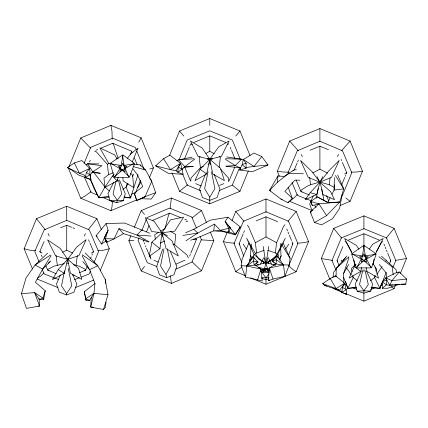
<?xml version="1.0" encoding="UTF-8"?>
<svg xmlns="http://www.w3.org/2000/svg" width="428" height="428" viewBox="0 0 428 428"><rect width="100%" height="100%" fill="white"/><g stroke="black" fill="none" stroke-linecap="round" stroke-linejoin="round"><path stroke-width="0.64" d="M72.616 253.141L66.725 250.15L66.736 225.283L60.605 227.771M171.986 172.848L179.567 191.305L209.763 203.792L209.763 199.972M60.396 274.947L56.464 283.999L59.337 292.174L66.634 294.983L66.634 293.522L71.765 285.834L68.25 268.276M209.757 162.859L209.763 159.302L202.225 148.088L190.449 140.983L198.078 156.423L209.763 159.312L212.288 158.959M386.356 280.04L386.345 284.829L382.37 288.242L382.338 281.72L385.762 277.927L396.044 272.77L399.244 271.978L406.6 279.056L405.803 284.106L389.71 285.214L386.345 284.829L382.338 281.72L386.356 280.04L385.762 277.927L391.984 280.624L406.6 279.056M336.082 276.675L336.215 268.361L346.894 255.944M334.343 177.738L334.118 190.069L331.978 194.232M267.998 164.967L254.023 166.417L243.323 159.505L246.111 163.175L246.009 168.241L239.664 170.018L242.152 164.609L243.323 159.505L253.954 153.053L261.786 156.557L267.998 164.967L252.402 171.655L239.664 170.018L240.397 169.188M249.786 260.834L249.829 258.865M91.228 297.524L90.688 307.095L103.512 309.476L105.304 307.443L106.074 302.259M190.813 181.028L190.984 178.091L200.422 167.632L203.354 166.385M251.081 248.962L251.156 247.71M170.151 208.452L171.35 198.02L201.492 210.469L206.537 222.779M334.493 184.805L334.118 190.069L343.689 188.834L337.708 175.1M283.325 243.393L290.088 258.325L289.253 264.975L284.936 276.301L273.021 279.072L268.367 280.704L269.319 268.019L275.787 263.964M155.621 165.85L170.505 169.665L180.525 163.346L178.278 167.171L177.855 172.265L183.077 174.346L182.146 169.14L180.525 163.346L169.943 155.182L163.555 158.676L155.621 165.85L168.151 173.244L183.077 174.346M112.473 201.326L111.986 206.965L110.922 210.667L80.769 198.266L68.41 168.151M288.108 187.084L292.26 198.25L288.071 202.77L280.945 199.052L269.522 190.433L277.371 182.328L277.933 175.913L284.187 176.539L288.531 173.682M251.332 244.024L250.006 261.695L252.804 256.704L258.009 262L254.253 265.146L246.742 266.013L241.103 265.681L242.077 259.256L248.711 243.457M93.347 307.16L90.688 307.095L93.941 293.389L94.963 283.539L89.575 269.699L82.144 255.773M188.368 258.047L187.084 255.109L174.699 244.789L175.785 234.41L170.109 231.323M254.425 264.584L260.93 269.046L262.268 281.025L245.586 277.119L246.742 266.013L252.804 256.704L254.253 265.146M186.046 240.734L197.752 233.051L214.444 224.138L213.738 230.853L197.372 237.882L190.674 240.263M159.97 248.705L161.961 232.762L170.451 219.848L183.575 217.14L174.768 231.168L161.961 232.762L151.656 231.521L145.311 217.649L154.123 221.26L161.961 232.762L172.072 240.959L178.31 255.965L166.075 248.636L161.961 232.762L151.87 242.211L149.174 256.356L159.97 248.705L151.87 242.211M219.104 167.632L220.393 157.269L219.28 156.632M289.253 264.975L283.464 264.921L275.9 263.98L277.194 255.933L283.464 264.921L284.936 276.301M373.328 264.52L373.97 259.352M277.997 257.603L278.596 255.184L275.316 252.959L276.606 242.724L283.518 226.433L284.957 224.7M334.573 187.496L329.239 184.757L330.122 177.866M79.528 272.732L85.654 270.105L85.45 269.405L79.303 266.195L76.018 265.371L77.324 255.532M332.979 277.505L333.696 272.203L336.178 269.159M124.088 197.522L130.577 197.929L130.845 196.024M342.518 287.359L341.763 292.431L346.402 294.394L346.252 289.601L344.588 283.234L335.589 275.857L330.282 278.526L322.717 283.62L324.724 285.578L339.591 290.307L341.763 292.431L346.252 289.601L342.518 287.359L344.588 283.234L336.098 288.558L322.717 283.62M309.487 195.034L300.911 191.498L301.114 190.187L307.267 186.148L310.551 184.757L319.946 182.012L329.239 184.757M266.077 263.284L268.725 246.523M361.879 258.673L361.296 261.957L364.672 260.058M362.227 256.698L364.217 245.517L375.934 253.713L365.801 259.421M39.076 298.38L39.51 306.025L26.466 308.374L21.4 293.704L34.631 292.613L39.408 299.514L43.656 299.44L45.234 290.783L35.417 282.223L42.688 269.121L51.119 255.671M117.293 181.301L117.652 179.396M277.713 177.069L277.933 175.913L269.522 190.433L270.742 190.899M120.509 168.3L119.894 171.462L122.783 169.825M121.006 165.775L123.104 155.027L134.328 163.271L124.511 168.841M342.309 194.323L339.532 208.463L332.54 218.713L321.546 224.871L314.516 222.501L310.268 212.01L318.919 203.856L339.779 202.027L343.689 188.834L335.445 175.507M208.056 171.665L204.643 188.673L209.763 197.18L209.763 200.379L202.46 197.543L199.576 189.165L205.397 174.303M316.217 198.271L318.186 188.443M163.999 248.754L160.532 266.023L165.946 274.46L166.76 277.654L173.998 274.723L176.801 266.307L170.328 251.268M64.569 270.871L61.53 285.818L66.634 293.522M356.075 264.675L354.234 266.558L349.136 278.104L360.783 271.4L361.596 267.554M67.426 167.605L79.394 173.292L89.784 168.386L89.955 174.865L90.902 179.632L78.361 174.94L71.128 169.616L67.426 167.605L74.37 162.95L81.828 160.516L89.784 168.386L86.429 172.425L85.354 177.449L90.902 179.632L90.388 174.838L92.801 171.772L101.425 166.112M209.763 159.312L212.802 173.998L224.39 180.627L220.457 168.247L209.763 159.312L200.09 169.247L194.991 180.627L206.638 173.977L209.763 159.312L218.681 146.868L229.05 140.983L221.388 156.364L209.763 159.312L207.222 158.959M130.519 154.604L131.589 151.154L112.714 143.262L101.265 148.013M374.992 275.653L374.575 277.542L379.968 288.36L370.974 287.776M375.971 271.256L376.533 268.741L374.891 266.954M115.934 181.408L113.072 194.044L117.315 200.32L116.673 202.722L109.98 200.604L107.963 193.691L113.837 182.071M362.88 270.004L359.509 284.545L363.907 290.805L363.907 301.151L394.102 288.659L395.616 284.968M263.482 263.643L264.798 257.972M64.27 273.315L67.699 259.347L76.687 247.117L86.162 239.6L78.913 255.612L67.699 259.347L58.208 269.565L52.419 279.586L64.27 273.315L58.208 269.565M319.887 181.167L322.937 194.579L334.519 199.726L330.587 191.648L319.893 182.237L312.354 172.019L300.579 160.457L308.214 177.347L319.893 182.237L331.523 177.278L339.185 160.457L328.811 170.809L319.893 182.237L310.22 192.643L305.127 199.726L316.768 194.547L319.893 182.232L322.765 176.625M279.869 260.31L281.014 255.944L280.543 244.04M361.366 270.988L355.154 284.213L357.161 291.115L363.907 293.212L370.648 291.115L372.654 284.213L366.443 270.988M21.4 293.704L25.996 278.029L35.091 264.996L47.599 253.226M114.196 174.159L112.462 176.036L104.673 187.56L117.095 180.9L118.214 177.213M103.512 309.476L108 294.71L105.213 279.484L97.798 265.708L85.226 252.943M257.501 280.174L260.93 269.046L246.742 266.013L249.283 262.653M45.234 290.783L42.928 298.07L43.656 299.44M124.008 196.95L130.577 197.929L138.019 174.571M127.298 183.323L126.067 187.09L122.82 189.379M371.616 287.118L379.968 288.36L381.723 283.015M227.953 217.221L225.139 221.522L230.344 227.873L228.761 232.634L220.367 230.339L213.738 230.853L223.475 231.719L235.443 234.811L240.274 226.894L227.953 217.221L210.207 220.185L193.782 229.269L185.549 232.8M343.85 282.587L343.572 273.572L348.97 257.533M365.833 260.112L366.737 257.442M162.645 249.155L156.611 266.574L159.521 274.915L166.76 277.654M288.456 255.484L292.816 243.607L292.057 241.777M67.073 261.016L67.704 259.347L68.951 257.897M124.355 169.627L125.361 166.963M379.968 288.36L386.195 272.283M389.55 263.632L390.748 260.54L387.704 253.199M139.068 237.904L138.105 240.365L147.232 262.648L157.039 266.607M141.946 230.521L146.269 219.452M140.544 180.092L135.649 192.504L131.385 194.275M146.595 231.692L149.062 225.54M89.559 162.014L90.308 160.179M189.62 256.174L190.369 254.334M190.867 253.109L196.361 239.6L195.847 238.38M68.913 166.915L80.769 137.96L110.922 125.383L141.074 137.789L153.438 167.904L149.399 177.764M210.314 232.013L213.845 240.632L201.492 270.838L171.35 283.395L141.213 270.945L128.86 240.782L130.877 235.849M134.403 227.22L141.213 210.576L171.35 198.02M169.461 155.621L179.567 131.011L209.763 118.524L239.958 131.011L250.064 155.621M209.763 203.792L239.958 191.305L248.294 171.002M245.635 275.825L235.775 271.748L223.4 241.595L227.188 232.367M231.987 220.677L235.775 211.443L265.975 198.956L296.171 211.443L308.545 241.595L296.171 271.748L265.975 284.24L250.567 277.863M279.34 176.133L277.323 171.211L289.697 141.063L319.893 128.571L350.088 141.063L362.468 171.211L350.088 201.353L340.233 205.435M329.918 279.43L321.332 258.512L333.712 228.359L363.907 215.867L394.102 228.359L406.477 258.512L400.415 273.278M32.458 268.961L24.123 248.738L36.498 218.703L66.698 206.264L96.894 218.703L101.441 229.734M100.173 270.801L109.268 248.738L105.984 240.766M179.113 159.623L187.202 140.042L209.763 130.829L232.324 140.042L240.413 159.623M184.693 158.403L189.256 147.387M189.764 146.162L190.524 144.327M292.308 244.827L292.816 243.607M288.788 265.649L297.883 243.612L288.536 221.265L265.975 211.796L243.409 221.265L234.062 243.612L241.895 262.589M342.459 195.307L351.805 172.719L342.459 150.763L319.893 141.224L297.332 150.763L287.985 172.719L288.488 173.939M338.981 265.483L337.061 260.54L342.892 246.469M84.129 163.207L90.731 147.318L112.692 138.207L135.36 147.483L136.345 149.934M229.001 181.007L234.833 166.963M243.719 256.105L239.129 243.607L243.184 233.849M243.693 232.629L244.452 230.799M390.24 261.759L390.748 260.54M132.177 162.121L138.057 148.061L130.904 153.727L127.405 158.392M90.495 270.951L89.227 273.984L81.293 277.023M94.042 262.46L98.606 251.546L89.292 229.948L66.741 220.361L44.164 229.879L34.786 251.455L39.066 261.776M239.653 167.525L232.324 185.089L219.521 190.449M288.071 202.77L288.52 201.69M341.667 184.826L344.711 177.55M345.214 176.336L345.722 175.122M346.231 173.912L346.739 172.698L342.427 162.453M393.038 267.184L395.814 260.529L386.468 237.888L363.907 228.696L341.341 237.888L331.994 260.529L335.782 269.603M313.275 195.671L309.712 204.151L311.975 210.646M294.32 169.686L297.107 163.057M297.615 161.854L298.375 160.045M87.178 266.505L85.654 270.105L84.428 270.598M90.485 258.71L91.25 256.907M92.015 255.109L92.523 253.911M93.031 252.713L93.539 251.509L89.885 242.895M40.36 252.632L39.852 251.429L44.057 241.601M134.274 193.285L136.741 200.411L140.09 199.255L145.065 196.687L151.71 181.435L145.632 170.007L140.191 164.924L133.911 164.325M106.064 223.534L96.118 235.641L101.447 244.04L108.097 230.2L106.064 223.534L124.666 223.047L149.629 233.223M149.083 241.777L136.96 235.074L118.973 228.638L114.057 238.904L106.684 242.339L104.213 237.845L108.097 230.2L105.432 238.733L106.684 242.339L107.562 241.483M84.268 236.01L85.418 233.645M260.433 264.199L263.637 257.677M392.893 284.866L389.71 285.214L391.984 280.624L399.244 271.978M356.198 287.819L347.846 288.36L353.239 277.542L352.816 275.653M314.516 222.501L326.607 215.605L318.919 203.856L312.322 205.606L310.83 201.486L317.202 196.816L327.698 202.562L330.143 197.8M138.752 142.273L141.074 137.789M165.946 274.46L170.676 265.89L167.337 248.925M343.572 273.572L348.654 264.477M376.421 251.439L381.45 242.419L382.889 241.574M337.441 156.578L338.591 154.529M90.174 179.123L94.278 188.898L98.809 197.811L104.967 187.015L103.956 178.209L108.573 174.645L113.292 172.778M137.656 187.592L141.037 181.9M128.084 183.714L126.067 187.09L130.577 197.929M132.455 176.389L133.804 174.137M209.763 197.18L214.883 188.673L211.469 171.665M163.555 158.676L170.505 169.665L176.042 170.761L180.525 163.346M180.53 217.552L169.6 213.149L168.627 214.744L164.999 228.541L160.425 231.275M94.963 283.539L84.305 291.682L85.991 300.37L89.554 300.349L93.941 293.389L108 294.71M279.131 259.149L281.266 255.821M285.535 249.16L288.734 244.163M240.274 226.894L235.266 234.357L235.443 234.811M151.71 181.435L155.674 192.67L151.319 199.057L140.673 198.694M375.709 275.9L374.575 277.542L370.509 280.752M376.843 274.257L382.134 266.601M385.912 261.128L386.666 260.031M357.161 291.115L363.907 290.805L368.299 284.545L364.929 270.004M344.588 283.234L339.591 290.307L336.098 288.558L330.282 278.526M111.189 200.662L109.98 200.604L117.315 200.32L121.771 194.077L118.54 180.156M369.332 249.064L372.82 244.185L383.194 238.476L375.533 253.788L374.238 254.109M141.213 270.945L144.52 266.339M265.975 284.24L265.975 277.943L268.902 273.867M96.894 218.703L88.232 229.697M268.083 270.389L268.8 269.415L265.975 268.517L263.145 269.415L263.862 270.389M296.171 211.443L287.974 221.287M394.102 228.359L386.227 238.155M261.786 156.557L254.023 166.417L246.838 167.423L246.009 168.241L242.152 164.609L246.111 163.175M341.967 262.059L345.69 257.495M235.769 136.013L239.958 131.011M350.088 141.063L341.474 150.843M355.738 264.67L354.561 265.167L351.281 268.741L351.976 271.882M141.893 229.964L136.96 235.074L150.902 236.031M326.607 215.605L339.779 202.027L327.698 202.562M50.846 260.877L42.688 269.121L35.091 264.996L50.52 255.051M297.428 194.435L293.886 197.987L289.697 201.353L312.499 210.785M277.194 255.933L272.08 261.043L275.9 263.98M44.052 272.85L40.687 276.092L37.546 278.098M182.007 169.386L184.901 166.674L194.724 159.05M48.369 263.065L49.819 261.738M336.215 268.361L348.895 256.747M334.605 276.739L335.589 275.857M241.991 266.944L235.775 271.748M122.322 170.173L114.142 177.037L110.312 163.753L121.814 165.529M123.344 169.317L126.923 166.315L123.729 165.823M192.017 217.959L201.492 210.469M187.619 184.725L179.567 191.305M85.996 164.978L87.494 163.774L99.012 163.903M277.371 182.328L288.686 173.313L294.501 169.756L296.438 169.868M312.847 209.971L310.268 212.01L311.14 213M135.275 192.498L142.765 186.597L137.575 174.988L132.985 168.905M91.442 253.141L93.539 251.509M266.981 263.049L277.601 254.772L285.262 238.316L274.888 257.956L267.088 263.102M91.052 191.61L85.226 195.954L80.769 198.266M246.742 266.013L253.611 261.016L258.009 262L256.463 262.829M227.311 144.728L228.75 143.717M254.441 254.446L253.349 255.184L254.253 258.806M255.537 253.702L256.629 252.959L264.146 250.343M273.444 265.151L276.108 263.386M93.941 293.389L85.686 298.814L89.554 300.349M292.875 170.826L294.501 169.756M101.447 244.04L106.422 240.804M158.708 232.302L154.706 234.688L155.353 239.215M344.647 173.896L346.739 172.698M200.251 156.632L199.132 157.269L200.422 167.632M205.863 153.47L209.79 151.261L214.251 153.786M148.361 242.034L139.983 238.728L123.435 233.651L114.057 238.904L105.432 238.733L104.213 237.845M268.367 280.704L269.506 280.067M108.573 174.645L107.337 164.299L109.038 163.357M116.972 158.949L118.107 158.317L113.538 144.637L112.714 143.262M256.629 252.959L255.339 242.724L265.997 236.962L276.606 242.724M260.957 271.411L265.975 268.698L269.314 270.507M176.876 160.714L178.524 159.847L192.092 157.13M312.815 172.891L319.919 169.194L327.58 173.196M62.579 252.231L66.725 250.15M160.179 243.12L164.743 240.937M155.674 192.67L145.065 196.687L136.741 200.411L134.676 194.36M175.865 269.164L191.958 262.054L201.363 239.525L200.058 236.481M186.057 221.768L187.828 220.987M175.929 264.13L184.998 260.203M152.603 220.447L169.6 213.149M144.231 239.841L143.145 240.306L143.653 241.52M72.787 275.621L74.012 275.097M208.051 164.395L209.811 163.651L210.972 164.149M146.991 217.606L169.563 208.094L191.717 217.012L196.409 227.964M370.611 289.553L374.88 287.766M380.979 285.209L382.199 284.695M110.922 210.667L136.767 199.887M95.84 150.265L97.648 149.516M114.319 201.374L113.104 201.877L102.672 197.372M219.559 185.426L223.849 183.649M256.174 220.896L265.975 216.836L277.606 221.656M193.841 142.454L209.763 135.885L225.684 142.454M310.097 150.239L319.893 146.205L328.469 149.736M39.408 299.514L42.928 298.07L34.631 292.613L39.51 306.025L38.204 306.015M75.323 287.653L93.812 280.035M348.595 240.06L363.907 233.747L379.213 240.06M265.804 271.063L263.364 272.042L266.286 262.466L275.536 265.397M142.256 197.79L145.065 196.687M209.763 200.379L217.066 197.543L219.949 189.165L214.128 174.303M74.579 279.596L79.464 277.724M66.634 294.983L73.937 292.196L76.831 284.026L72.669 274.364M399.287 284.31L387.645 288.269L382.37 288.242M255.174 265.788L265.66 262.466L268.634 272.288L260.064 268.725M268.426 278.944L265.975 279.709L261.685 278.371M116.673 202.722L123.318 200.652L125.265 193.756L119.401 179.91M149.795 169.006L153.438 167.904M109.268 248.738L103.432 250.225L97.841 250.712M56.255 273.749L47.685 270.052L47.893 269.351L54.051 266.157L64.227 263.611M308.545 241.595L303.832 242.681L297.23 243.222M406.477 258.512L395.162 260.475M274.204 262.332L272.08 261.043L276.424 259.753L283.464 264.921L269.319 268.019L273.021 279.072M260.748 271.908L263.899 271.234M267.051 270.555L269.57 270.009M269.244 268.265L261.572 269.833L265.408 270.662M230.344 227.873L220.367 230.339L214.444 224.138M182.949 235.427L197.752 233.051L193.782 229.269M90.399 179.038L98.809 197.811L109.038 196.259M343.534 277.232L347.846 288.36L356.198 287.118M121.611 165.711L118.396 166.176L129.47 177.09L134.488 163.838L123.542 165.433M363.34 256.131L359.504 256.682L371.654 267.554L376.126 254.286L364.619 255.944M362.468 171.211L356.631 172.024L351.035 172.179M183.735 167.471L192.873 166.439M394.803 284.657L397.35 284.379M128.86 240.782L133.814 240.359M193.954 158.745L178.524 159.847L184.901 166.674L193.51 166.278M98.809 197.811L109.172 197.099M226.021 166.139L235.293 165.566L240.547 168.086M261.685 277.729L269.035 277.788M121.991 200.695L123.318 200.652L117.315 200.32M207.222 158.874L208.489 158.874M209.752 158.874L212.288 158.874M363.324 260.647L364.49 260.647M261.364 272.615L269.266 272.615M401.213 284.101L405.803 284.106M121.268 170.151L123.574 170.162M299.926 180.177L294.892 180.156L284.887 191.423L292.26 198.25M288.75 172.179L283.159 172.024L277.323 171.211M288.686 173.313L303.372 173.779M225.615 158.697L241.59 159.227L243.457 159.73M363.907 290.805L370.648 291.115M213.845 240.632L201.155 239.862M35.556 250.648L29.96 250.225L24.123 248.738M234.715 243.222L228.113 242.681L223.4 241.595M226.016 166.348L240.541 167.787M91.688 172.457L100.189 173.303M332.647 260.475L321.332 258.512M193.296 239.188L196.361 239.6M101.966 165.759L87.494 163.774L92.801 171.772L100.227 173.244M362.869 255.987L351.682 254.286L356.16 267.554L368.134 256.789L364.843 256.286M226.781 156.937L241.59 159.227L235.293 165.566L225.385 159.344M324.724 285.578L326.634 285.909M258.18 267.366L269.57 269.742M267.965 271.213L269.244 271.491M111.21 163.887L108.621 163.314L99.879 147.922L114.634 154.888L117.063 158.831M280.945 199.052L282.122 199.33M66.731 262.979L68.587 263.455M73.541 264.734L76.018 265.371M133.178 166.556L145.632 170.007M67.699 259.347L55.629 255.848L47.594 239.889L60.252 248.459L67.699 259.347L78.554 268.41L81.791 279.366L70.433 273.289L67.699 259.347L66.64 258.753M310.22 192.643L316.768 194.547M318.919 203.856L310.83 201.486L312.322 205.606M267.88 250.343L275.316 252.959M94.62 151.228L96.38 151.87L107.337 164.299M228.713 231.821L235.266 234.357L225.139 221.522L228.632 228.172L228.761 232.634L227.14 231.767M172.832 244.067L174.699 244.789M58.727 279.575L44.1 273.915L42.088 269.062M311.359 200.844L297.332 195.307L292.024 182.489M184.778 219.264L186.597 219.997M154.037 260.363L158.301 262.08M48.91 270.544L47.685 270.052L45.914 265.847M300.911 191.498L302.136 191.995M66.736 225.283L71.631 227.289M72.856 227.787L74.691 228.541M333.712 288.659L341.721 291.976M346.033 293.758L363.907 301.151M37.118 279.019L58.069 287.653M195.676 183.649L201.187 185.934M200.614 190.706L187.202 185.089L182.654 174.185M345 284.443L346.83 285.209M352.929 287.766L356.588 289.296M97.766 195.254L91.02 192.338L84.477 177.197M178.278 167.171L182.146 169.14L177.855 172.265L176.042 170.761M335.252 288.606L342.293 292.26M343.465 292.87L346.402 294.394L345.926 293.191M317.202 196.816L327.778 202.332M162.308 236.422L161.939 232.736L167.476 235.737M344.92 241.574L346.359 242.419L351.704 252.006M96.118 235.641L97.177 236.336M255.837 263.386L258.507 265.151M264.895 263.124L258.432 258.822L246.662 238.316L254.291 254.853L264.959 263.054M282.443 264.236L283.464 264.921M391.192 286.69L394.102 288.659M296.171 271.748L292.773 269.447L288.547 265.692M86.429 172.425L89.955 174.865L85.354 177.449L84.509 175.175L79.394 173.292L74.37 162.95M364.378 255.789L365.319 256.447M82.283 254.783L97.798 265.708L89.575 269.699L82.872 261.535M190.776 143.717L192.215 144.728M200.09 169.247L206.638 173.977M123.558 165.636L124.462 166.299M354.234 266.558L360.783 271.4M378.951 256.709L392.118 266.858L393.209 274.765M39.852 251.429L41.944 253.066M357.3 280.752L353.239 277.542L352.105 275.9M345.904 197.987L350.088 201.353M239.958 191.305L232.388 185.126M130.594 173.484L132.6 175.111L133.745 187.667L123.2 180.937L122.847 177.727M372.563 263.862L374.602 265.558L378.529 278.104L366.946 271.416L366.154 267.564M134.948 192.584L135.901 193.386M201.492 270.838L192.076 261.834M381.557 256.228L395.975 269.538L396.831 272.706M109.317 191.027L104.967 187.015L93.454 172.045M80.769 137.96L90.522 148.109M112.462 176.036L117.095 180.9M220.746 169.376L228.547 178.091L228.75 181.616M298.316 150.843L289.697 141.063M243.971 221.287L235.775 211.443M118.973 228.638L123.435 233.651M141.213 210.576L144.52 214.342M149.875 178.62L151.523 180.498M45.213 229.643L36.498 218.703M341.581 238.155L333.712 228.359M179.567 131.011L183.756 136.013M247.347 225.133L248.427 226.433L255.339 242.724M379.245 264.408L386.168 272.952L386.661 278.061M261.941 272.336L265.975 277.943M341.143 260.031L342.277 261.674M346.434 267.693L351.351 274.803M358.878 249.15L356.364 245.405L344.594 238.476L352.223 253.847M314.778 205.477L316.142 207.591M243.211 244.163L246.41 249.16M250.327 255.265L252.103 258.036M140.191 164.924L140.887 166.053M280.838 243.275L290.088 258.325M301.2 154.529L302.35 156.578M385.762 277.927L389.71 285.214M317.009 176.625L319.893 182.258M268.308 257.677L271.512 264.199M48.027 233.586L49.172 235.956M88.58 239.819L89.361 241.665M341.159 159.441L341.667 160.644M326.516 195.671L328.806 201.123M41.372 255.035L42.126 256.837M296.096 179.974L300.654 190.888M337.061 260.54L337.569 261.759M286.733 228.969L287.493 230.799M288.001 232.019L288.761 233.849M289.269 235.068L291.548 240.557M144.161 242.735L144.664 243.949M145.424 245.774L145.932 246.988M146.435 248.203L150.485 257.918M383.905 244.019L384.665 245.854M385.173 247.079L385.933 248.914M386.436 250.139L387.201 251.974M230.269 147.387L231.029 149.222M231.537 150.447L234.833 158.403M239.129 243.607L239.637 244.827M184.693 166.963L190.524 181.007M131.589 151.154L132.092 152.379M134.371 157.895L137.153 164.636M136.837 151.159L144.215 169.547M241.103 265.681L245.586 277.119M161.939 232.736L162.854 235.058M361.253 257.972L361.794 259.577M345.503 281.233L347.846 288.36M149.854 255.607L150.988 259.133M119.765 166.941L120.509 169.509M267.147 257.972L268.463 263.643M321.733 189.096L323.964 200.234M84.305 291.682L85.991 300.37M110.922 125.383L111.986 131.262L112.206 139.095M365.539 256.399L363.591 245.517L351.875 253.713L366.566 262.155L365.769 257.677M263.204 246.523L265.868 263.284M171.35 283.395L170.451 275.771M56.063 255.5L57.336 265.344M309.583 177.24L310.551 184.757M353.919 259.999L354.561 265.167M105.213 279.484L105.695 283.395M66.731 220.944L66.698 206.264M363.928 246.854L363.907 233.747M319.919 169.194L319.893 146.205M265.997 236.962L265.975 216.836M265.97 261.321L265.97 262.626M209.79 151.261L209.763 135.885M363.907 215.867L363.907 228.927M363.907 269.886L363.907 271.785M319.893 128.571L319.893 141.486M265.975 198.956L265.975 212.325M209.763 118.524L209.763 125.26M363.907 253.9L356.663 267.907L371.146 267.907L363.907 253.9M122.9 163.41L114.629 177.39L128.956 177.443L122.9 163.41M122.488 155.027L110.526 163.186L125.131 171.676L122.488 155.027"/></g></svg>
